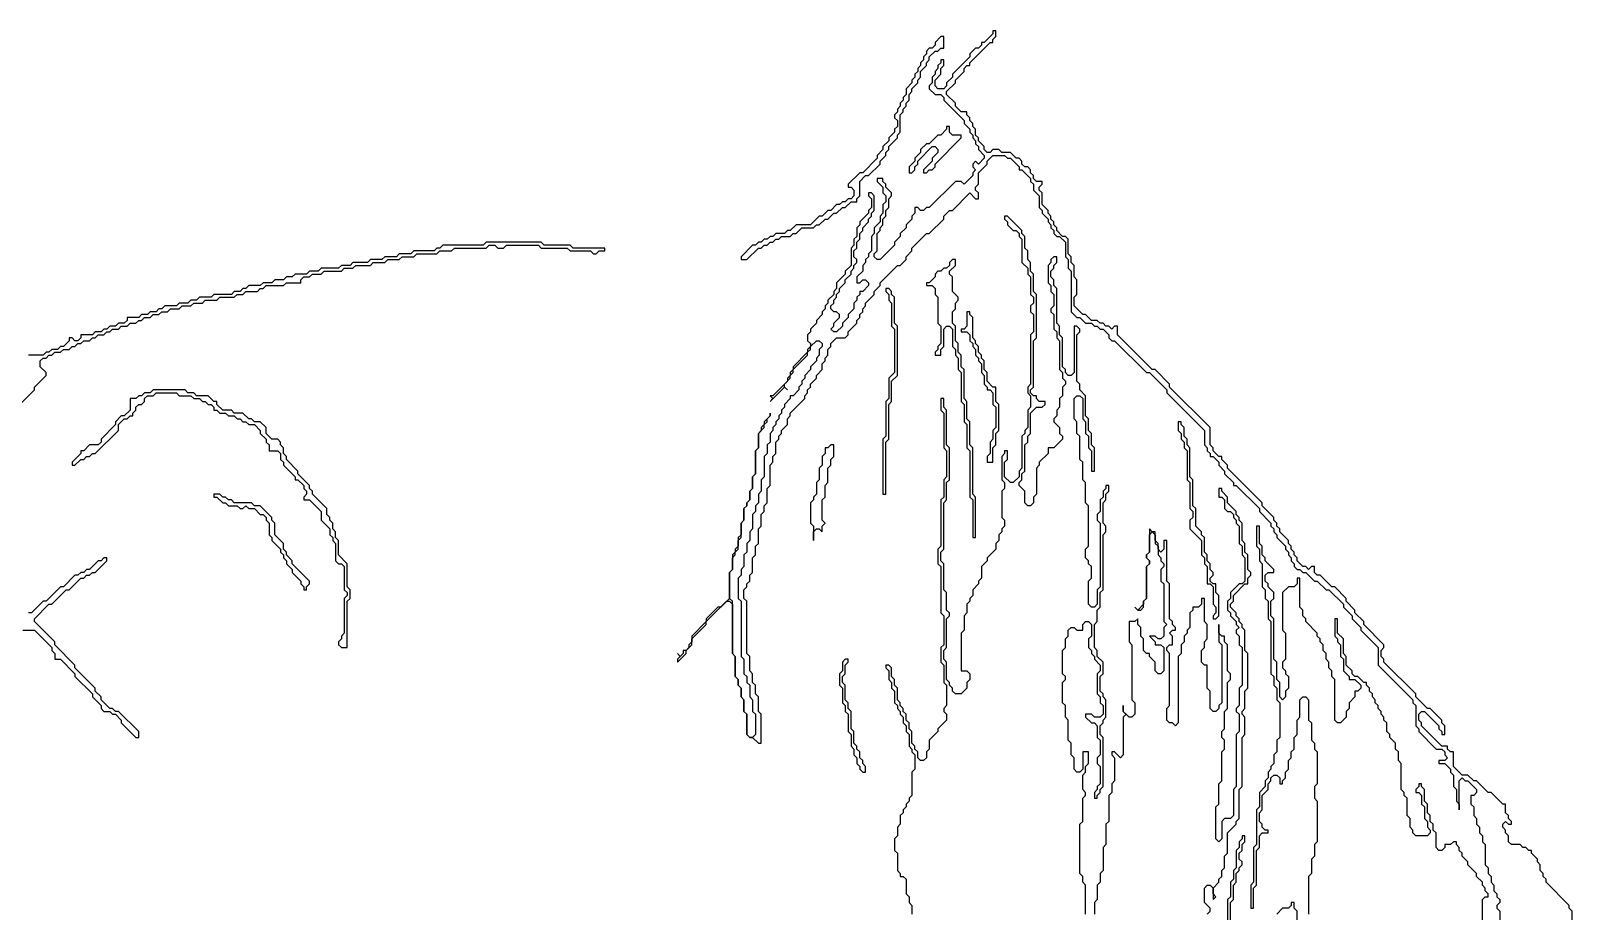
# Model space of a CAD drawing. Header units: metres. Extents: x 0 to 100, y 0 to 128.
# Drawn here: x 56.32 to 69.62, y 103.78 to 111.38 of the extents above; entities that cross this region are included whole.
import ezdxf

# ---------------------------------------------------------------- set-up
doc = ezdxf.new("R2010")
doc.units = ezdxf.units.M

msp = doc.modelspace()

# ---------------------------------------------------------------- linework, layer by layer
for points in [[(69.625, 103.7), (69.625, 103.775), (69.6, 103.8), (69.6, 103.825), (69.4, 104.025), (69.4, 104.05), (69.375, 104.075), (69.375, 104.1), (69.35, 104.125), (69.35, 104.175), (69.325, 104.2), (69.325, 104.225), (69.275, 104.275), (69.275, 104.3), (69.25, 104.3), (69.225, 104.325), (69.2, 104.325), (69.175, 104.35), (69.1, 104.35), (69.075, 104.375), (69.075, 104.425), (69.05, 104.45), (69.05, 104.475), (69.025, 104.5), (69.025, 104.525), (69.05, 104.55), (69.075, 104.525), (69.1, 104.525), (69.1, 104.55), (69.075, 104.575), (69.075, 104.6), (69.05, 104.625), (69.05, 104.7), (69.025, 104.7), (68.925, 104.8), (68.9, 104.8), (68.8, 104.9), (68.775, 104.9), (68.725, 104.95), (68.675, 104.95), (68.6, 105.025), (68.6, 105.15), (68.575, 105.15), (68.55, 105.175), (68.55, 105.2), (68.5, 105.2), (68.325, 105.375), (68.325, 105.4), (68.3, 105.425), (68.3, 105.475), (68.325, 105.5), (68.35, 105.5), (68.475, 105.375), (68.475, 105.35), (68.5, 105.325), (68.5, 105.3), (68.525, 105.3), (68.525, 105.375), (68.5, 105.4), (68.5, 105.425), (68.4, 105.525), (68.375, 105.525), (68.275, 105.625), (68.275, 105.65), (68, 105.925), (68, 105.95), (67.975, 105.975), (67.975, 106.025), (68, 106.05), (68, 106.075), (67.825, 106.25), (67.825, 106.275), (67.75, 106.35), (67.75, 106.375), (67.675, 106.45), (67.675, 106.475), (67.575, 106.575), (67.55, 106.575), (67.45, 106.675), (67.425, 106.675), (67.4, 106.7), (67.4, 106.75), (67.375, 106.75), (67.35, 106.725), (67.325, 106.75), (67.3, 106.75), (67.25, 106.8), (67.25, 106.825), (67.225, 106.85), (67.225, 106.875), (67.2, 106.9), (67.2, 106.925), (67.175, 106.95), (67.175, 106.975), (67.1, 107.05), (67.1, 107.075), (67.075, 107.1), (67.075, 107.125), (67.05, 107.15), (67.05, 107.175), (66.95, 107.275), (66.95, 107.3), (66.65, 107.6), (66.65, 107.625), (66.6, 107.675), (66.6, 107.7), (66.575, 107.7), (66.525, 107.75), (66.525, 107.775), (66.5, 107.8), (66.5, 107.95), (66.15, 108.3), (66.15, 108.325), (66.025, 108.45), (66, 108.45), (65.7, 108.75), (65.7, 108.825), (65.675, 108.825), (65.65, 108.8), (65.625, 108.825), (65.6, 108.825), (65.575, 108.85), (65.55, 108.85), (65.525, 108.875), (65.475, 108.875), (65.425, 108.925), (65.4, 108.925), (65.325, 109), (65.325, 109.075), (65.35, 109.1), (65.35, 109.225), (65.325, 109.25), (65.325, 109.35), (65.3, 109.375), (65.3, 109.425), (65.275, 109.45), (65.275, 109.575), (65.25, 109.6), (65.225, 109.6), (65.175, 109.65), (65.175, 109.675), (65.15, 109.7), (65.15, 109.725), (65.125, 109.75), (65.125, 109.775), (65.1, 109.8), (65.1, 109.825), (65.05, 109.875), (65.05, 109.975), (65.025, 110), (65.025, 110.025), (65.05, 110.05), (65.05, 110.075), (65, 110.075), (64.975, 110.1), (64.975, 110.125), (64.95, 110.15), (64.95, 110.175), (64.925, 110.2), (64.9, 110.2), (64.875, 110.225), (64.875, 110.25), (64.85, 110.275), (64.825, 110.275), (64.775, 110.325), (64.7, 110.325), (64.675, 110.35), (64.625, 110.35), (64.6, 110.325), (64.575, 110.325), (64.55, 110.35), (64.55, 110.375), (64.5, 110.425), (64.5, 110.45), (64.475, 110.475), (64.475, 110.525), (64.45, 110.55), (64.45, 110.575), (64.425, 110.6), (64.425, 110.625), (64.4, 110.65), (64.4, 110.675), (64.35, 110.675), (64.3, 110.725), (64.3, 110.75), (64.225, 110.825), (64.225, 110.85), (64.3, 110.925), (64.3, 110.95), (64.375, 111.025), (64.375, 111.05), (64.4, 111.075), (64.425, 111.075), (64.425, 111.1), (64.6, 111.275), (64.625, 111.275), (64.625, 111.3), (64.65, 111.325), (64.65, 111.375), (64.625, 111.375), (64.625, 111.35), (64.55, 111.275), (64.525, 111.275), (64.525, 111.25), (64.5, 111.225), (64.475, 111.225), (64.425, 111.175), (64.425, 111.15), (64.275, 111), (64.275, 110.975), (64.225, 110.925), (64.225, 110.9), (64.2, 110.875), (64.15, 110.875), (64.125, 110.9), (64.125, 110.95), (64.175, 111), (64.175, 111.05), (64.2, 111.075), (64.2, 111.125), (64.175, 111.125), (64.175, 111.1), (64.15, 111.075), (64.15, 111.05), (64.125, 111.025), (64.125, 111), (64.1, 110.975), (64.1, 110.925), (64.075, 110.9), (64.075, 110.875), (64.125, 110.825), (64.175, 110.825), (64.2, 110.8), (64.2, 110.775), (64.375, 110.6), (64.375, 110.575), (64.425, 110.525), (64.425, 110.5), (64.45, 110.475), (64.45, 110.45), (64.475, 110.425), (64.475, 110.4), (64.5, 110.375), (64.5, 110.35), (64.55, 110.3), (64.55, 110.275), (64.5, 110.225), (64.475, 110.25), (64.45, 110.225), (64.45, 110.2), (64.475, 110.175), (64.45, 110.15), (64.45, 110.125), (64.375, 110.05), (64.35, 110.075), (64.3, 110.075), (64.075, 109.85), (64.05, 109.85), (64.025, 109.825), (64, 109.825), (63.975, 109.85), (63.95, 109.85), (63.95, 109.8), (63.925, 109.775), (63.925, 109.75), (63.875, 109.7), (63.875, 109.675), (63.825, 109.625), (63.825, 109.6), (63.775, 109.55), (63.775, 109.525), (63.65, 109.4), (63.625, 109.4), (63.6, 109.425), (63.6, 109.45), (63.625, 109.475), (63.625, 109.625), (63.65, 109.65), (63.65, 109.675), (63.675, 109.7), (63.675, 109.75), (63.7, 109.775), (63.7, 109.825), (63.725, 109.85), (63.725, 109.925), (63.75, 109.95), (63.75, 109.975), (63.7, 110.025), (63.7, 110.05), (63.675, 110.075), (63.675, 110.1), (63.625, 110.1), (63.625, 110.075), (63.675, 110.025), (63.675, 109.975), (63.7, 109.95), (63.7, 109.9), (63.675, 109.875), (63.675, 109.8), (63.65, 109.775), (63.65, 109.725), (63.6, 109.675), (63.6, 109.625), (63.575, 109.6), (63.575, 109.475), (63.55, 109.45), (63.55, 109.425), (63.525, 109.4), (63.525, 109.375), (63.5, 109.35), (63.5, 109.3), (63.45, 109.25), (63.45, 109.2), (63.475, 109.2), (63.5, 109.225), (63.525, 109.225), (63.55, 109.2), (63.55, 109.175), (63.5, 109.125), (63.475, 109.125), (63.475, 109.1), (63.45, 109.075), (63.45, 109.05), (63.425, 109.025), (63.425, 108.975), (63.375, 108.925), (63.375, 108.9), (63.325, 108.85), (63.325, 108.825), (63.275, 108.775), (63.25, 108.775), (63.225, 108.8), (63.25, 108.825), (63.25, 108.85), (63.3, 108.9), (63.3, 108.925), (63.275, 108.95), (63.25, 108.95), (63.225, 108.975), (63.225, 109), (63.25, 109.025), (63.25, 109.05), (63.275, 109.075), (63.275, 109.1), (63.3, 109.125), (63.3, 109.15), (63.35, 109.2), (63.35, 109.225), (63.4, 109.275), (63.4, 109.3), (63.425, 109.325), (63.425, 109.35), (63.45, 109.375), (63.45, 109.4), (63.425, 109.425), (63.425, 109.475), (63.45, 109.5), (63.45, 109.55), (63.475, 109.575), (63.475, 109.625), (63.5, 109.65), (63.5, 109.675), (63.55, 109.725), (63.55, 109.75), (63.575, 109.775), (63.575, 109.8), (63.6, 109.825), (63.6, 109.95), (63.575, 109.975), (63.55, 109.975), (63.55, 109.95), (63.575, 109.925), (63.575, 109.85), (63.55, 109.825), (63.55, 109.8), (63.475, 109.725), (63.475, 109.7), (63.45, 109.675), (63.45, 109.6), (63.425, 109.575), (63.425, 109.525), (63.4, 109.5), (63.4, 109.35), (63.35, 109.3), (63.35, 109.275), (63.275, 109.2), (63.275, 109.15), (63.25, 109.125), (63.25, 109.1), (63.2, 109.05), (63.2, 109.025), (63.175, 109), (63.175, 108.975), (63.15, 108.95), (63.15, 108.925), (63.1, 108.875), (63.1, 108.85), (63.05, 108.8), (63.05, 108.775), (63.025, 108.75), (63.025, 108.7), (63.05, 108.675), (63.05, 108.65), (63.025, 108.625), (63.025, 108.6), (62.9, 108.475), (62.9, 108.45), (62.875, 108.425), (62.875, 108.4), (62.85, 108.375), (62.85, 108.35), (62.725, 108.225), (62.7, 108.225), (62.725, 108.2), (62.7, 108.175), (62.825, 108.3), (62.85, 108.275), (62.825, 108.3), (62.825, 108.325), (62.875, 108.375), (62.875, 108.4), (62.9, 108.425), (62.9, 108.45), (63.025, 108.575), (63.025, 108.6), (63.05, 108.625), (63.05, 108.65), (63.1, 108.7), (63.125, 108.7), (63.15, 108.675), (63.15, 108.65), (63.125, 108.625), (63.125, 108.575), (63.1, 108.55), (63.1, 108.525), (63.05, 108.475), (63.05, 108.45), (63, 108.4), (63, 108.375), (62.975, 108.35), (62.975, 108.325), (62.95, 108.3), (62.95, 108.275), (62.9, 108.225), (62.875, 108.225), (62.875, 108.2), (62.825, 108.15), (62.825, 108.125), (62.8, 108.1), (62.8, 108.075), (62.775, 108.05), (62.775, 108.025), (62.75, 108), (62.75, 107.975), (62.725, 107.95), (62.725, 107.925), (62.7, 107.9), (62.7, 107.825), (62.675, 107.8), (62.675, 107.725), (62.65, 107.7), (62.65, 107.525), (62.625, 107.5), (62.625, 107.4), (62.6, 107.375), (62.6, 107.3), (62.575, 107.275), (62.575, 107.225), (62.55, 107.2), (62.55, 107.075), (62.525, 107.05), (62.525, 106.975), (62.5, 106.95), (62.5, 106.875), (62.475, 106.85), (62.475, 106.75), (62.45, 106.725), (62.45, 106.675), (62.425, 106.65), (62.425, 106.475), (62.45, 106.45), (62.45, 105.975), (62.475, 105.95), (62.475, 105.825), (62.5, 105.8), (62.5, 105.75), (62.525, 105.725), (62.525, 105.625), (62.55, 105.6), (62.55, 105.5), (62.575, 105.475), (62.575, 105.3), (62.55, 105.275), (62.525, 105.275), (62.5, 105.3), (62.5, 105.475), (62.475, 105.5), (62.475, 105.6), (62.45, 105.625), (62.45, 105.7), (62.425, 105.725), (62.425, 105.775), (62.4, 105.8), (62.4, 105.975), (62.375, 106), (62.375, 106.45), (62.35, 106.475), (62.35, 106.7), (62.375, 106.725), (62.375, 106.825), (62.4, 106.85), (62.4, 106.875), (62.425, 106.9), (62.425, 106.975), (62.45, 107), (62.45, 107.125), (62.475, 107.15), (62.475, 107.25), (62.5, 107.275), (62.5, 107.3), (62.525, 107.325), (62.525, 107.4), (62.55, 107.425), (62.55, 107.525), (62.575, 107.55), (62.575, 107.75), (62.6, 107.775), (62.6, 107.9), (62.65, 107.95), (62.65, 107.975), (62.675, 108), (62.675, 108.025), (62.7, 108.05), (62.7, 108.075), (62.7, 108.05), (62.65, 108), (62.65, 107.975), (62.625, 107.95), (62.625, 107.925), (62.6, 107.9), (62.6, 107.775), (62.575, 107.75), (62.575, 107.55), (62.55, 107.525), (62.55, 107.425), (62.525, 107.4), (62.525, 107.325), (62.5, 107.3), (62.5, 107.275), (62.475, 107.25), (62.475, 107.15), (62.45, 107.125), (62.45, 107.025), (62.425, 107), (62.425, 106.925), (62.4, 106.9), (62.4, 106.875), (62.375, 106.85), (62.375, 106.725), (62.35, 106.7), (62.35, 106.475), (62.275, 106.4), (62.25, 106.4), (62.15, 106.3), (62.15, 106.275), (62.025, 106.15), (62.025, 106.1), (62, 106.075), (62, 106.05), (61.975, 106.025), (61.95, 106.025), (61.95, 106), (61.925, 105.975), (61.9, 106), (61.925, 105.975), (61.9, 105.95), (61.9, 105.925), (61.975, 106), (61.975, 106.025), (62.025, 106.075), (62.025, 106.125), (62.15, 106.25), (62.15, 106.275), (62.325, 106.45), (62.35, 106.45), (62.375, 106.425), (62.375, 106), (62.4, 105.975), (62.4, 105.8), (62.425, 105.775), (62.425, 105.725), (62.45, 105.7), (62.45, 105.625), (62.475, 105.6), (62.475, 105.5), (62.5, 105.475), (62.5, 105.3), (62.525, 105.275), (62.55, 105.275), (62.6, 105.225), (62.625, 105.225), (62.625, 105.475), (62.6, 105.5), (62.6, 105.625), (62.575, 105.65), (62.575, 105.725), (62.55, 105.75), (62.55, 105.825), (62.525, 105.85), (62.525, 105.975), (62.5, 106), (62.5, 106.45), (62.475, 106.475), (62.475, 106.55), (62.5, 106.575), (62.5, 106.6), (62.525, 106.625), (62.525, 106.675), (62.55, 106.7), (62.55, 106.825), (62.575, 106.85), (62.575, 106.925), (62.6, 106.95), (62.6, 107.075), (62.625, 107.1), (62.625, 107.2), (62.65, 107.225), (62.65, 107.275), (62.675, 107.3), (62.675, 107.425), (62.7, 107.45), (62.7, 107.625), (62.725, 107.65), (62.725, 107.7), (62.75, 107.725), (62.75, 107.825), (62.775, 107.85), (62.775, 107.875), (62.8, 107.9), (62.8, 107.925), (62.85, 107.975), (62.85, 108.025), (62.875, 108.05), (62.875, 108.075), (63, 108.2), (63, 108.225), (63.025, 108.25), (63.025, 108.275), (63.05, 108.3), (63.05, 108.325), (63.1, 108.375), (63.1, 108.4), (63.15, 108.45), (63.15, 108.5), (63.175, 108.525), (63.175, 108.55), (63.2, 108.575), (63.2, 108.625), (63.225, 108.65), (63.225, 108.675), (63.275, 108.725), (63.35, 108.725), (63.375, 108.75), (63.375, 108.775), (63.45, 108.85), (63.45, 108.875), (63.475, 108.9), (63.475, 108.925), (63.5, 108.95), (63.5, 108.975), (63.525, 109), (63.525, 109.025), (63.6, 109.1), (63.6, 109.125), (63.65, 109.175), (63.65, 109.2), (63.8, 109.35), (63.825, 109.35), (63.875, 109.4), (63.875, 109.425), (63.925, 109.475), (63.925, 109.5), (64.05, 109.625), (64.075, 109.625), (64.2, 109.75), (64.2, 109.775), (64.25, 109.825), (64.275, 109.825), (64.425, 109.975), (64.475, 109.925), (64.5, 109.925), (64.5, 109.975), (64.475, 110), (64.475, 110.025), (64.5, 110.05), (64.5, 110.15), (64.575, 110.225), (64.575, 110.25), (64.625, 110.3), (64.725, 110.3), (64.75, 110.275), (64.775, 110.275), (64.85, 110.2), (64.85, 110.175), (64.875, 110.175), (64.95, 110.1), (64.95, 110.075), (64.975, 110.05), (64.975, 110), (65.025, 109.95), (65.025, 109.85), (65.05, 109.825), (65.05, 109.8), (65.1, 109.75), (65.1, 109.725), (65.125, 109.7), (65.125, 109.675), (65.15, 109.65), (65.15, 109.625), (65.175, 109.6), (65.2, 109.6), (65.25, 109.55), (65.25, 109.425), (65.275, 109.4), (65.275, 109.325), (65.3, 109.3), (65.3, 108.95), (65.35, 108.9), (65.375, 108.9), (65.425, 108.85), (65.475, 108.85), (65.5, 108.825), (65.525, 108.825), (65.55, 108.8), (65.575, 108.8), (65.625, 108.75), (65.625, 108.725), (65.65, 108.7), (65.675, 108.7), (65.95, 108.425), (65.975, 108.425), (66.125, 108.275), (66.125, 108.25), (66.45, 107.925), (66.45, 107.8), (66.475, 107.775), (66.475, 107.75), (66.5, 107.725), (66.5, 107.7), (66.525, 107.7), (66.575, 107.65), (66.575, 107.625), (66.625, 107.575), (66.625, 107.55), (66.7, 107.475), (66.7, 107.45), (66.725, 107.45), (66.925, 107.25), (66.925, 107.225), (67.025, 107.125), (67.025, 107.1), (67.05, 107.075), (67.05, 107.05), (67.075, 107.025), (67.075, 107), (67.15, 106.925), (67.15, 106.9), (67.175, 106.875), (67.175, 106.85), (67.2, 106.825), (67.2, 106.8), (67.225, 106.775), (67.225, 106.75), (67.25, 106.725), (67.275, 106.725), (67.3, 106.7), (67.325, 106.7), (67.4, 106.625), (67.425, 106.625), (67.5, 106.55), (67.525, 106.55), (67.65, 106.425), (67.65, 106.4), (67.725, 106.325), (67.725, 106.3), (67.8, 106.225), (67.8, 106.2), (67.95, 106.05), (67.95, 105.9), (68.25, 105.6), (68.25, 105.575), (68.275, 105.55), (68.275, 105.375), (68.3, 105.35), (68.3, 105.325), (68.45, 105.175), (68.5, 105.175), (68.525, 105.15), (68.525, 105.125), (68.55, 105.1), (68.525, 105.075), (68.475, 105.075), (68.475, 105.05), (68.525, 105.05), (68.575, 105), (68.575, 104.975), (68.6, 104.95), (68.6, 104.85), (68.625, 104.825), (68.625, 104.725), (68.65, 104.7), (68.65, 104.65), (68.65, 104.9), (68.675, 104.925), (68.7, 104.9), (68.725, 104.9), (68.8, 104.825), (68.8, 104.8), (68.775, 104.775), (68.75, 104.775), (68.75, 104.7), (68.775, 104.675), (68.775, 104.6), (68.8, 104.575), (68.8, 104.525), (68.825, 104.5), (68.825, 104.45), (68.85, 104.425), (68.85, 104.375), (68.875, 104.35), (68.875, 104.175), (68.9, 104.15), (68.9, 104.1), (68.925, 104.075), (68.925, 104.025), (68.95, 104), (68.95, 103.95), (68.975, 103.925), (68.975, 103.9), (69, 103.875), (69, 103.85), (68.975, 103.825), (68.975, 103.8), (69, 103.775), (69, 103.575)], [(65.425, 103.75), (65.425, 104), (65.4, 104.025), (65.4, 104.075), (65.375, 104.1), (65.375, 104.525), (65.4, 104.55), (65.4, 104.75), (65.425, 104.775), (65.425, 104.8), (65.4, 104.825), (65.4, 104.95), (65.425, 104.975), (65.425, 105.025), (65.45, 105.05), (65.45, 105.15), (65.4, 105.15), (65.4, 105), (65.375, 104.975), (65.35, 104.975), (65.325, 105), (65.325, 105.1), (65.3, 105.125), (65.3, 105.225), (65.275, 105.25), (65.275, 105.425), (65.25, 105.45), (65.25, 105.55), (65.225, 105.575), (65.225, 105.75), (65.25, 105.775), (65.25, 105.8), (65.225, 105.825), (65.225, 106.025), (65.25, 106.05), (65.25, 106.125), (65.275, 106.15), (65.275, 106.2), (65.3, 106.225), (65.325, 106.225), (65.35, 106.2), (65.4, 106.2), (65.4, 106.25), (65.425, 106.275), (65.45, 106.275), (65.475, 106.25), (65.475, 106.15), (65.45, 106.125), (65.45, 106.05), (65.475, 106.025), (65.475, 106), (65.5, 105.975), (65.5, 105.95), (65.55, 105.9), (65.55, 105.85), (65.525, 105.825), (65.525, 105.65), (65.55, 105.625), (65.55, 105.575), (65.575, 105.55), (65.575, 105.475), (65.55, 105.45), (65.5, 105.45), (65.475, 105.475), (65.425, 105.475), (65.425, 105.45), (65.475, 105.4), (65.5, 105.4), (65.525, 105.375), (65.525, 105.275), (65.55, 105.25), (65.55, 105.125), (65.525, 105.1), (65.525, 105.05), (65.55, 105.025), (65.55, 104.875), (65.525, 104.85), (65.525, 104.825), (65.5, 104.8), (65.5, 104.75), (65.525, 104.75), (65.525, 104.775), (65.55, 104.8), (65.55, 104.825), (65.575, 104.85), (65.575, 105.275), (65.55, 105.3), (65.55, 105.375), (65.575, 105.4), (65.575, 105.425), (65.6, 105.45), (65.6, 105.6), (65.575, 105.625), (65.575, 105.65), (65.55, 105.675), (65.55, 105.8), (65.575, 105.825), (65.575, 105.925), (65.525, 105.975), (65.525, 106.025), (65.5, 106.05), (65.5, 106.25), (65.525, 106.275), (65.525, 106.375), (65.55, 106.4), (65.55, 106.525), (65.575, 106.55), (65.575, 107.025), (65.6, 107.05), (65.6, 107.1), (65.575, 107.125), (65.575, 107.3), (65.6, 107.325), (65.6, 107.375), (65.625, 107.4), (65.625, 107.45), (65.6, 107.45), (65.6, 107.425), (65.575, 107.4), (65.575, 107.35), (65.55, 107.325), (65.55, 107.225), (65.525, 107.2), (65.525, 107.15), (65.55, 107.125), (65.55, 106.575), (65.525, 106.55), (65.525, 106.425), (65.5, 106.4), (65.475, 106.4), (65.45, 106.425), (65.45, 106.625), (65.475, 106.65), (65.475, 106.75), (65.45, 106.775), (65.45, 106.8), (65.425, 106.825), (65.425, 106.9), (65.45, 106.925), (65.45, 107.275), (65.425, 107.3), (65.425, 107.475), (65.4, 107.5), (65.4, 107.65), (65.375, 107.675), (65.375, 107.875), (65.35, 107.9), (65.35, 108), (65.325, 108.025), (65.325, 108.2), (65.35, 108.225), (65.375, 108.225), (65.4, 108.2), (65.4, 108.025), (65.425, 108), (65.425, 107.9), (65.45, 107.875), (65.45, 107.775), (65.475, 107.75), (65.475, 107.575), (65.5, 107.575), (65.5, 107.775), (65.475, 107.8), (65.475, 107.9), (65.45, 107.925), (65.45, 108.025), (65.425, 108.05), (65.425, 108.225), (65.375, 108.275), (65.375, 108.325), (65.35, 108.35), (65.35, 108.75), (65.375, 108.775), (65.375, 108.8), (65.35, 108.825), (65.325, 108.825), (65.325, 108.425), (65.3, 108.4), (65.275, 108.4), (65.25, 108.425), (65.25, 108.45), (65.225, 108.475), (65.225, 108.725), (65.2, 108.75), (65.2, 108.825), (65.175, 108.85), (65.175, 109.15), (65.15, 109.175), (65.15, 109.225), (65.125, 109.25), (65.125, 109.3), (65.15, 109.325), (65.15, 109.35), (65.175, 109.375), (65.175, 109.425), (65.15, 109.425), (65.125, 109.4), (65.125, 109.375), (65.1, 109.35), (65.1, 109.2), (65.125, 109.175), (65.125, 109.125), (65.15, 109.1), (65.15, 109), (65.125, 108.975), (65.125, 108.95), (65.15, 108.925), (65.15, 108.8), (65.175, 108.775), (65.175, 108.725), (65.2, 108.7), (65.2, 108.45), (65.225, 108.425), (65.225, 108.375), (65.25, 108.35), (65.25, 108.325), (65.225, 108.3), (65.225, 108.225), (65.2, 108.2), (65.2, 108.125), (65.175, 108.1), (65.175, 108.05), (65.15, 108.025), (65.15, 108), (65.2, 107.95), (65.2, 107.9), (65.225, 107.875), (65.225, 107.85), (65.15, 107.775), (65.1, 107.775), (65.1, 107.725), (65.025, 107.65), (65.025, 107.625), (65, 107.6), (65, 107.375), (64.975, 107.35), (64.975, 107.3), (64.95, 107.275), (64.925, 107.275), (64.9, 107.3), (64.9, 107.4), (64.85, 107.45), (64.85, 107.475), (64.875, 107.5), (64.875, 107.55), (64.9, 107.575), (64.9, 107.8), (64.925, 107.825), (64.925, 107.875), (64.95, 107.9), (64.95, 108.075), (65, 108.125), (65.05, 108.125), (65.075, 108.15), (65.075, 108.175), (65.025, 108.175), (65, 108.2), (65, 108.225), (64.975, 108.225), (64.95, 108.25), (64.95, 108.275), (64.975, 108.3), (64.975, 108.7), (65, 108.725), (65, 109.1), (64.975, 109.125), (64.975, 109.275), (64.95, 109.3), (64.95, 109.375), (64.925, 109.4), (64.925, 109.475), (64.9, 109.5), (64.9, 109.6), (64.875, 109.625), (64.875, 109.65), (64.75, 109.775), (64.725, 109.775), (64.725, 109.75), (64.75, 109.725), (64.75, 109.7), (64.8, 109.65), (64.825, 109.65), (64.85, 109.625), (64.85, 109.6), (64.875, 109.575), (64.875, 109.375), (64.925, 109.325), (64.925, 109.275), (64.95, 109.25), (64.95, 109.1), (64.975, 109.075), (64.975, 109.025), (64.95, 109), (64.95, 108.95), (64.975, 108.925), (64.975, 108.775), (64.95, 108.75), (64.95, 108.325), (64.925, 108.3), (64.925, 108.25), (64.95, 108.225), (64.95, 108.125), (64.925, 108.1), (64.925, 107.95), (64.9, 107.925), (64.9, 107.9), (64.875, 107.875), (64.875, 107.6), (64.85, 107.575), (64.85, 107.525), (64.8, 107.475), (64.775, 107.475), (64.725, 107.525), (64.725, 107.65), (64.75, 107.675), (64.75, 107.75), (64.725, 107.75), (64.725, 107.725), (64.7, 107.7), (64.7, 107.5), (64.725, 107.475), (64.725, 107.425), (64.7, 107.4), (64.7, 107.175), (64.725, 107.15), (64.725, 107.1), (64.7, 107.075), (64.7, 107.05), (64.675, 107.025), (64.675, 106.975), (64.65, 106.95), (64.65, 106.9), (64.575, 106.825), (64.575, 106.8), (64.525, 106.75), (64.525, 106.65), (64.5, 106.625), (64.5, 106.6), (64.45, 106.55), (64.45, 106.5), (64.425, 106.475), (64.425, 106.45), (64.4, 106.425), (64.4, 106.35), (64.375, 106.325), (64.375, 106.2), (64.35, 106.175), (64.35, 105.85), (64.4, 105.85), (64.425, 105.825), (64.425, 105.775), (64.4, 105.75), (64.4, 105.7), (64.35, 105.65), (64.3, 105.65), (64.275, 105.675), (64.275, 105.7), (64.25, 105.725), (64.25, 105.75), (64.225, 105.775), (64.225, 105.925), (64.2, 105.95), (64.2, 106.025), (64.225, 106.05), (64.225, 106.3), (64.25, 106.325), (64.25, 106.35), (64.225, 106.375), (64.225, 106.525), (64.2, 106.55), (64.2, 106.775), (64.175, 106.8), (64.175, 106.875), (64.2, 106.9), (64.2, 107.3), (64.225, 107.325), (64.225, 107.475), (64.25, 107.5), (64.25, 107.775), (64.225, 107.8), (64.225, 108.1), (64.2, 108.125), (64.2, 108.2), (64.175, 108.2), (64.175, 108.1), (64.2, 108.075), (64.2, 107.775), (64.225, 107.75), (64.225, 107.525), (64.2, 107.5), (64.2, 107.35), (64.175, 107.325), (64.175, 106.925), (64.15, 106.9), (64.15, 106.775), (64.175, 106.75), (64.175, 106.35), (64.2, 106.325), (64.2, 106.075), (64.175, 106.05), (64.175, 105.925), (64.2, 105.9), (64.2, 105.75), (64.225, 105.725), (64.225, 105.55), (64.2, 105.525), (64.2, 105.5), (64.225, 105.475), (64.225, 105.425), (64.15, 105.35), (64.15, 105.325), (64.075, 105.25), (64.075, 105.175), (64.05, 105.15), (64.05, 105.1), (64.025, 105.075), (64, 105.075), (63.975, 105.1), (63.975, 105.15), (63.95, 105.175), (63.95, 105.2), (63.925, 105.225), (63.925, 105.325), (63.9, 105.35), (63.9, 105.4), (63.875, 105.425), (63.875, 105.475), (63.85, 105.5), (63.85, 105.525), (63.825, 105.55), (63.825, 105.575), (63.8, 105.6), (63.8, 105.7), (63.775, 105.725), (63.775, 105.775), (63.75, 105.8), (63.75, 105.875), (63.725, 105.9), (63.7, 105.9), (63.7, 105.875), (63.725, 105.85), (63.725, 105.775), (63.75, 105.75), (63.75, 105.7), (63.775, 105.675), (63.775, 105.575), (63.8, 105.55), (63.8, 105.525), (63.825, 105.5), (63.825, 105.475), (63.85, 105.45), (63.85, 105.4), (63.875, 105.375), (63.875, 105.325), (63.9, 105.3), (63.9, 105.2), (63.925, 105.175), (63.925, 105.15), (63.95, 105.125), (63.95, 105), (63.925, 104.975), (63.925, 104.775), (63.9, 104.75), (63.9, 104.725), (63.875, 104.7), (63.875, 104.675), (63.85, 104.65), (63.85, 104.625), (63.825, 104.6), (63.825, 104.525), (63.8, 104.5), (63.8, 104.425), (63.775, 104.4), (63.775, 104.3), (63.8, 104.275), (63.8, 104.125), (63.825, 104.1), (63.825, 104.075), (63.85, 104.075), (63.875, 104.05), (63.875, 103.925), (63.9, 103.9), (63.9, 103.85), (63.925, 103.825), (63.925, 103.75)], [(56.175, 108.1), (56.35, 108.275), (56.35, 108.3), (56.45, 108.4), (56.45, 108.425), (56.4, 108.475), (56.4, 108.525), (56.425, 108.55), (56.45, 108.55), (56.475, 108.575), (56.5, 108.575), (56.525, 108.6), (56.575, 108.6), (56.6, 108.625), (56.65, 108.625), (56.675, 108.65), (56.7, 108.65), (56.725, 108.675), (56.75, 108.675), (56.775, 108.7), (56.825, 108.7), (56.85, 108.725), (56.875, 108.725), (56.9, 108.75), (56.95, 108.75), (56.975, 108.775), (57, 108.775), (57.025, 108.8), (57.075, 108.8), (57.1, 108.825), (57.15, 108.825), (57.175, 108.85), (57.225, 108.85), (57.25, 108.875), (57.275, 108.875), (57.3, 108.9), (57.35, 108.9), (57.375, 108.925), (57.425, 108.925), (57.45, 108.95), (57.5, 108.95), (57.525, 108.975), (57.6, 108.975), (57.625, 109), (57.7, 109), (57.725, 109.025), (57.8, 109.025), (57.825, 109.05), (57.925, 109.05), (57.95, 109.075), (58.075, 109.075), (58.1, 109.1), (58.15, 109.1), (58.175, 109.125), (58.275, 109.125), (58.3, 109.15), (58.325, 109.15), (58.35, 109.175), (58.5, 109.175), (58.525, 109.2), (58.65, 109.2), (58.65, 109.225), (58.675, 109.25), (58.725, 109.25), (58.75, 109.275), (58.825, 109.275), (58.85, 109.3), (59, 109.3), (59.025, 109.325), (59.1, 109.325), (59.125, 109.35), (59.25, 109.35), (59.275, 109.375), (59.375, 109.375), (59.4, 109.4), (59.5, 109.4), (59.525, 109.425), (59.625, 109.425), (59.65, 109.45), (59.825, 109.45), (59.85, 109.475), (59.95, 109.475), (59.975, 109.5), (60.25, 109.5), (60.275, 109.525), (60.325, 109.525), (60.35, 109.5), (60.4, 109.5), (60.425, 109.525), (60.7, 109.525), (60.725, 109.5), (60.95, 109.5), (60.975, 109.475), (61.15, 109.475), (61.175, 109.45), (61.2, 109.45), (61.225, 109.475), (61.275, 109.475), (61.275, 109.5), (61, 109.5), (60.975, 109.525), (60.75, 109.525), (60.725, 109.55), (60.25, 109.55), (60.225, 109.525), (59.875, 109.525), (59.85, 109.5), (59.825, 109.5), (59.8, 109.475), (59.625, 109.475), (59.6, 109.45), (59.5, 109.45), (59.475, 109.425), (59.375, 109.425), (59.35, 109.4), (59.25, 109.4), (59.225, 109.375), (59.1, 109.375), (59.075, 109.35), (59, 109.35), (58.975, 109.325), (58.825, 109.325), (58.8, 109.3), (58.725, 109.3), (58.7, 109.275), (58.6, 109.275), (58.575, 109.25), (58.525, 109.25), (58.5, 109.225), (58.425, 109.225), (58.4, 109.2), (58.325, 109.2), (58.3, 109.175), (58.2, 109.175), (58.175, 109.15), (58.15, 109.15), (58.125, 109.125), (58.075, 109.125), (58.05, 109.1), (57.9, 109.1), (57.875, 109.075), (57.775, 109.075), (57.75, 109.05), (57.7, 109.05), (57.675, 109.025), (57.6, 109.025), (57.575, 109), (57.475, 109), (57.45, 108.975), (57.425, 108.975), (57.4, 108.95), (57.35, 108.95), (57.325, 108.925), (57.275, 108.925), (57.25, 108.9), (57.15, 108.9), (57.15, 108.875), (57.125, 108.85), (57.075, 108.85), (57.05, 108.825), (57, 108.825), (56.975, 108.8), (56.95, 108.8), (56.925, 108.775), (56.875, 108.775), (56.85, 108.75), (56.75, 108.75), (56.75, 108.725), (56.725, 108.7), (56.7, 108.7), (56.675, 108.725), (56.65, 108.725), (56.65, 108.7), (56.6, 108.65), (56.575, 108.65), (56.55, 108.625), (56.5, 108.625), (56.475, 108.6), (56.45, 108.6), (56.425, 108.575), (56.3, 108.575)], [(66.475, 103.75), (66.5, 103.775), (66.5, 103.8), (66.45, 103.85), (66.45, 103.975), (66.475, 104), (66.5, 104), (66.525, 103.975), (66.525, 103.875), (66.55, 103.9), (66.525, 103.925), (66.525, 103.975), (66.575, 104.025), (66.575, 104.05), (66.6, 104.075), (66.6, 104.125), (66.625, 104.15), (66.625, 104.25), (66.65, 104.275), (66.65, 104.45), (66.725, 104.525), (66.725, 104.55), (66.75, 104.575), (66.75, 104.825), (66.775, 104.85), (66.775, 105.275), (66.8, 105.3), (66.8, 105.45), (66.775, 105.475), (66.775, 105.5), (66.8, 105.525), (66.8, 105.675), (66.825, 105.7), (66.825, 106), (66.8, 106.025), (66.8, 106.2), (66.775, 106.225), (66.775, 106.25), (66.75, 106.275), (66.75, 106.3), (66.725, 106.325), (66.725, 106.35), (66.675, 106.4), (66.675, 106.425), (66.7, 106.45), (66.7, 106.5), (66.8, 106.6), (66.825, 106.6), (66.825, 106.65), (66.85, 106.675), (66.85, 106.7), (66.825, 106.725), (66.825, 106.85), (66.8, 106.875), (66.8, 106.95), (66.775, 106.975), (66.775, 107.125), (66.75, 107.15), (66.75, 107.175), (66.725, 107.2), (66.725, 107.225), (66.65, 107.3), (66.65, 107.35), (66.6, 107.4), (66.6, 107.425), (66.575, 107.425), (66.575, 107.35), (66.6, 107.35), (66.625, 107.325), (66.625, 107.25), (66.65, 107.225), (66.675, 107.225), (66.7, 107.2), (66.7, 107.175), (66.725, 107.15), (66.725, 107.125), (66.75, 107.1), (66.75, 106.95), (66.775, 106.925), (66.775, 106.85), (66.8, 106.825), (66.8, 106.625), (66.775, 106.6), (66.75, 106.6), (66.675, 106.525), (66.675, 106.475), (66.65, 106.45), (66.65, 106.375), (66.675, 106.35), (66.675, 106.325), (66.725, 106.275), (66.725, 106.25), (66.75, 106.225), (66.725, 106.2), (66.725, 106.175), (66.75, 106.15), (66.75, 106.075), (66.775, 106.05), (66.775, 105.725), (66.75, 105.7), (66.75, 105.55), (66.725, 105.525), (66.725, 105.5), (66.75, 105.475), (66.75, 105.325), (66.725, 105.3), (66.725, 104.85), (66.7, 104.825), (66.7, 104.6), (66.675, 104.575), (66.625, 104.575), (66.6, 104.55), (66.6, 104.4), (66.575, 104.375), (66.55, 104.4), (66.55, 104.675), (66.575, 104.7), (66.575, 104.875), (66.6, 104.9), (66.6, 105.15), (66.625, 105.175), (66.625, 105.25), (66.6, 105.275), (66.6, 105.325), (66.625, 105.35), (66.625, 105.5), (66.65, 105.525), (66.65, 105.75), (66.675, 105.775), (66.675, 105.825), (66.65, 105.85), (66.65, 106.075), (66.625, 106.1), (66.625, 106.15), (66.6, 106.15), (66.575, 106.175), (66.575, 106.25), (66.575, 106.1), (66.6, 106.075), (66.6, 105.575), (66.575, 105.55), (66.575, 105.525), (66.55, 105.5), (66.525, 105.5), (66.5, 105.525), (66.5, 105.675), (66.475, 105.7), (66.475, 105.9), (66.45, 105.9), (66.425, 105.925), (66.425, 106.025), (66.45, 106.05), (66.45, 106.1), (66.475, 106.125), (66.475, 106.25), (66.45, 106.275), (66.45, 106.475), (66.425, 106.475), (66.425, 106.425), (66.4, 106.4), (66.35, 106.4), (66.35, 106.375), (66.325, 106.35), (66.325, 106.225), (66.3, 106.2), (66.3, 106.175), (66.275, 106.15), (66.275, 106.1), (66.25, 106.075), (66.25, 106), (66.225, 105.975), (66.225, 105.4), (66.2, 105.375), (66.175, 105.4), (66.15, 105.4), (66.125, 105.425), (66.125, 105.525), (66.15, 105.55), (66.15, 106), (66.125, 106.025), (66.125, 106.05), (66.15, 106.075), (66.175, 106.075), (66.175, 106.15), (66.15, 106.175), (66.175, 106.2), (66.2, 106.2), (66.2, 106.225), (66.175, 106.25), (66.175, 106.275), (66.15, 106.3), (66.15, 106.6), (66.125, 106.625), (66.125, 106.975), (66.1, 106.975), (66.1, 106.9), (66.075, 106.875), (66.05, 106.9), (66.05, 106.95), (66.025, 106.975), (66.025, 107.05), (66, 107.05), (65.975, 107.075), (65.975, 106.875), (65.95, 106.85), (65.95, 106.825), (65.975, 106.8), (65.975, 106.775), (65.95, 106.75), (65.95, 106.475), (65.925, 106.45), (65.925, 106.425), (65.875, 106.375), (65.85, 106.4), (65.875, 106.375), (65.9, 106.375), (65.925, 106.4), (65.925, 106.45), (65.95, 106.475), (65.95, 106.75), (65.975, 106.775), (65.975, 106.8), (65.95, 106.825), (65.95, 106.85), (65.975, 106.875), (65.975, 107.025), (66, 107.05), (66.025, 107.025), (66.025, 106.95), (66.05, 106.925), (66.05, 106.85), (66.075, 106.825), (66.075, 106.8), (66.1, 106.775), (66.1, 106.75), (66.075, 106.725), (66.075, 106.625), (66.1, 106.6), (66.1, 106.275), (66.125, 106.25), (66.1, 106.225), (66.1, 106.15), (66.075, 106.125), (66.05, 106.125), (66.025, 106.15), (65.975, 106.15), (66.025, 106.1), (66.025, 106.075), (66.075, 106.075), (66.1, 106.05), (66.1, 105.85), (66.075, 105.825), (66.05, 105.825), (66.025, 105.85), (66.025, 105.925), (65.975, 105.975), (65.975, 106), (65.95, 106), (65.925, 106.025), (65.925, 106.125), (65.9, 106.15), (65.9, 106.225), (65.875, 106.25), (65.875, 106.3), (65.85, 106.275), (65.8, 106.275), (65.8, 106.1), (65.825, 106.075), (65.825, 105.6), (65.85, 105.575), (65.85, 105.475), (65.825, 105.45), (65.8, 105.45), (65.75, 105.5), (65.75, 105.55), (65.75, 105.5), (65.775, 105.475), (65.75, 105.45), (65.75, 105.125), (65.725, 105.1), (65.675, 105.15), (65.65, 105.15), (65.65, 105.125), (65.675, 105.1), (65.675, 104.9), (65.65, 104.875), (65.65, 104.8), (65.625, 104.775), (65.625, 104.55), (65.6, 104.525), (65.6, 104.35), (65.575, 104.325), (65.575, 104.125), (65.55, 104.1), (65.55, 104.025), (65.525, 104), (65.525, 103.875), (65.5, 103.85), (65.5, 103.75)], [(68.85, 103.675), (68.85, 103.875), (68.875, 103.9), (68.9, 103.9), (68.9, 103.925), (68.875, 103.95), (68.875, 103.975), (68.85, 104), (68.85, 104.025), (68.8, 104.075), (68.8, 104.1), (68.725, 104.175), (68.725, 104.2), (68.675, 104.25), (68.675, 104.275), (68.65, 104.3), (68.65, 104.325), (68.625, 104.35), (68.625, 104.375), (68.6, 104.375), (68.575, 104.35), (68.525, 104.35), (68.525, 104.325), (68.5, 104.3), (68.475, 104.3), (68.45, 104.325), (68.45, 104.45), (68.425, 104.475), (68.425, 104.525), (68.4, 104.55), (68.4, 104.6), (68.375, 104.625), (68.375, 104.7), (68.35, 104.725), (68.35, 104.825), (68.325, 104.85), (68.325, 104.875), (68.3, 104.875), (68.3, 104.85), (68.275, 104.825), (68.275, 104.8), (68.3, 104.8), (68.325, 104.775), (68.325, 104.7), (68.35, 104.675), (68.35, 104.575), (68.375, 104.55), (68.375, 104.5), (68.4, 104.475), (68.4, 104.45), (68.375, 104.425), (68.275, 104.425), (68.25, 104.45), (68.25, 104.475), (68.225, 104.5), (68.225, 104.575), (68.2, 104.6), (68.2, 104.75), (68.175, 104.775), (68.175, 104.8), (68.15, 104.825), (68.15, 105.05), (68.125, 105.075), (68.125, 105.15), (68.1, 105.175), (68.1, 105.225), (68.05, 105.275), (68.05, 105.3), (68.025, 105.325), (68.025, 105.4), (68, 105.425), (68, 105.45), (67.975, 105.475), (67.975, 105.5), (67.95, 105.525), (67.95, 105.55), (67.925, 105.575), (67.925, 105.6), (67.9, 105.625), (67.9, 105.65), (67.875, 105.675), (67.875, 105.7), (67.85, 105.725), (67.85, 105.75), (67.825, 105.75), (67.775, 105.8), (67.75, 105.8), (67.725, 105.825), (67.725, 105.85), (67.675, 105.9), (67.675, 105.975), (67.65, 106), (67.65, 106.125), (67.6, 106.175), (67.6, 106.3), (67.575, 106.3), (67.575, 106.15), (67.6, 106.125), (67.6, 106.1), (67.625, 106.075), (67.625, 105.975), (67.65, 105.95), (67.65, 105.85), (67.7, 105.8), (67.7, 105.775), (67.75, 105.775), (67.8, 105.725), (67.8, 105.7), (67.775, 105.675), (67.75, 105.675), (67.75, 105.625), (67.7, 105.575), (67.7, 105.525), (67.675, 105.5), (67.675, 105.45), (67.625, 105.4), (67.6, 105.4), (67.575, 105.425), (67.575, 105.775), (67.55, 105.8), (67.55, 105.85), (67.525, 105.875), (67.525, 105.925), (67.5, 105.95), (67.5, 106), (67.475, 106.025), (67.475, 106.075), (67.45, 106.1), (67.45, 106.125), (67.425, 106.15), (67.425, 106.175), (67.325, 106.275), (67.325, 106.3), (67.3, 106.325), (67.3, 106.375), (67.275, 106.4), (67.275, 106.65), (67.25, 106.65), (67.25, 106.6), (67.225, 106.575), (67.175, 106.575), (67.125, 106.525), (67.125, 106.2), (67.15, 106.175), (67.15, 105.95), (67.125, 105.925), (67.125, 105.875), (67.15, 105.85), (67.15, 105.825), (67.175, 105.8), (67.175, 105.7), (67.15, 105.675), (67.15, 105.625), (67.125, 105.6), (67.1, 105.625), (67.1, 105.75), (67.075, 105.775), (67.075, 105.925), (67.05, 105.95), (67.05, 106.3), (67.025, 106.325), (67.025, 106.45), (67.05, 106.475), (67.05, 106.525), (67, 106.575), (67, 106.6), (66.975, 106.625), (66.975, 106.675), (67, 106.7), (67.05, 106.7), (67.05, 106.725), (66.975, 106.8), (66.975, 106.825), (66.95, 106.85), (66.95, 106.925), (66.925, 106.95), (66.925, 107.1), (66.9, 107.1), (66.9, 106.925), (66.925, 106.9), (66.925, 106.8), (66.95, 106.775), (66.95, 106.575), (66.975, 106.55), (66.975, 106.475), (67, 106.45), (67, 106.3), (67.025, 106.275), (67.025, 105.825), (67.05, 105.8), (67.05, 105.725), (67.075, 105.7), (67.075, 105.6), (67.1, 105.575), (67.1, 105.275), (67.075, 105.25), (67.075, 105.15), (67.05, 105.125), (67.05, 105.05), (67.025, 105.025), (67.025, 105), (67, 104.975), (67, 104.925), (66.975, 104.9), (66.975, 104.85), (66.925, 104.8), (66.925, 104.675), (66.9, 104.65), (66.9, 104.35), (66.875, 104.325), (66.875, 104.025), (66.85, 104), (66.85, 103.8), (66.875, 103.8), (66.875, 103.975), (66.9, 104), (66.9, 104.3), (66.925, 104.325), (66.925, 104.425), (66.95, 104.45), (67, 104.45), (67, 104.475), (66.975, 104.475), (66.95, 104.5), (66.95, 104.525), (66.925, 104.55), (66.925, 104.625), (66.95, 104.65), (66.95, 104.775), (67, 104.825), (67, 104.875), (67.025, 104.9), (67.025, 104.925), (67.05, 104.95), (67.075, 104.95), (67.1, 104.925), (67.1, 104.875), (67.125, 104.875), (67.125, 104.9), (67.15, 104.925), (67.15, 104.975), (67.175, 105), (67.175, 105.075), (67.2, 105.1), (67.2, 105.15), (67.225, 105.175), (67.225, 105.275), (67.25, 105.3), (67.25, 105.425), (67.275, 105.45), (67.275, 105.6), (67.3, 105.625), (67.325, 105.625), (67.35, 105.6), (67.35, 105.425), (67.375, 105.4), (67.375, 105.25), (67.4, 105.225), (67.4, 105.175), (67.425, 105.15), (67.425, 104.875), (67.4, 104.85), (67.4, 104.75), (67.425, 104.725), (67.425, 104.375), (67.4, 104.35), (67.4, 104.25), (67.375, 104.225), (67.375, 104.1), (67.35, 104.075), (67.35, 103.75)], [(56.25, 106.2), (56.35, 106.2), (56.5, 106.05), (56.5, 106.025), (56.525, 106), (56.525, 105.95), (56.575, 105.95), (56.7, 105.825), (56.7, 105.8), (56.85, 105.65), (56.85, 105.625), (56.925, 105.55), (56.925, 105.525), (56.95, 105.5), (57, 105.5), (57.025, 105.475), (57.05, 105.475), (57.1, 105.425), (57.1, 105.4), (57.225, 105.275), (57.25, 105.275), (57.25, 105.325), (57.075, 105.5), (57.05, 105.5), (57.025, 105.525), (57, 105.525), (56.925, 105.6), (56.925, 105.625), (56.875, 105.675), (56.875, 105.7), (56.7, 105.875), (56.7, 105.9), (56.525, 106.075), (56.525, 106.1), (56.35, 106.275), (56.35, 106.3), (56.475, 106.425), (56.5, 106.425), (56.625, 106.55), (56.65, 106.55), (56.75, 106.65), (56.775, 106.65), (56.8, 106.675), (56.825, 106.675), (56.85, 106.7), (56.875, 106.7), (56.975, 106.8), (56.975, 106.825), (56.95, 106.825), (56.925, 106.8), (56.9, 106.8), (56.825, 106.725), (56.8, 106.725), (56.775, 106.7), (56.75, 106.7), (56.725, 106.675), (56.7, 106.675), (56.6, 106.575), (56.575, 106.575), (56.45, 106.45), (56.425, 106.45), (56.325, 106.35), (56.3, 106.35)], [(66.675, 103.675), (66.675, 103.85), (66.7, 103.875), (66.7, 104), (66.725, 104.025), (66.725, 104.1), (66.75, 104.125), (66.75, 104.15), (66.775, 104.175), (66.775, 104.2), (66.75, 104.225), (66.75, 104.275), (66.775, 104.3), (66.775, 104.35), (66.8, 104.375), (66.8, 104.425), (66.775, 104.425), (66.775, 104.4), (66.75, 104.375), (66.75, 104.325), (66.725, 104.3), (66.725, 104.15), (66.7, 104.125), (66.7, 104.05), (66.675, 104.025), (66.675, 103.9), (66.65, 103.875), (66.65, 103.7)], [(67.25, 103.7), (67.25, 103.775), (67.225, 103.8), (67.225, 103.85), (67.2, 103.85), (67.2, 103.825), (67.175, 103.8), (67.125, 103.8), (67.075, 103.75)]]:
    msp.add_lwpolyline(points)
for points in [[(64.175, 111.325), (64.125, 111.275), (64.125, 111.25), (64.1, 111.225), (64.075, 111.225), (64.05, 111.2), (64.05, 111.175), (64.025, 111.15), (64.025, 111.125), (64, 111.1), (64, 111.075), (63.975, 111.05), (63.975, 111.025), (63.95, 111), (63.95, 110.975), (63.925, 110.95), (63.925, 110.925), (63.875, 110.875), (63.875, 110.825), (63.85, 110.8), (63.85, 110.775), (63.825, 110.75), (63.825, 110.725), (63.8, 110.7), (63.8, 110.675), (63.775, 110.65), (63.775, 110.625), (63.8, 110.6), (63.8, 110.55), (63.775, 110.525), (63.775, 110.5), (63.725, 110.45), (63.725, 110.425), (63.675, 110.375), (63.675, 110.35), (63.625, 110.3), (63.625, 110.275), (63.5, 110.15), (63.475, 110.15), (63.375, 110.05), (63.375, 110.025), (63.4, 110.025), (63.425, 110), (63.425, 109.95), (63.4, 109.925), (63.375, 109.925), (63.35, 109.9), (63.325, 109.9), (63.3, 109.875), (63.275, 109.875), (63.225, 109.825), (63.2, 109.825), (63.15, 109.775), (63.125, 109.775), (63.05, 109.7), (62.925, 109.7), (62.875, 109.65), (62.85, 109.65), (62.825, 109.625), (62.75, 109.625), (62.725, 109.6), (62.7, 109.6), (62.675, 109.575), (62.65, 109.575), (62.625, 109.55), (62.6, 109.55), (62.575, 109.525), (62.55, 109.525), (62.45, 109.425), (62.45, 109.4), (62.5, 109.4), (62.6, 109.5), (62.625, 109.5), (62.65, 109.525), (62.675, 109.525), (62.7, 109.55), (62.725, 109.55), (62.75, 109.575), (62.775, 109.575), (62.8, 109.6), (62.875, 109.6), (62.9, 109.625), (62.925, 109.625), (62.975, 109.675), (63.075, 109.675), (63.1, 109.7), (63.125, 109.7), (63.175, 109.75), (63.2, 109.75), (63.25, 109.8), (63.275, 109.8), (63.325, 109.85), (63.35, 109.85), (63.4, 109.9), (63.45, 109.9), (63.45, 109.925), (63.475, 109.95), (63.475, 110.075), (63.525, 110.125), (63.55, 110.125), (63.65, 110.225), (63.65, 110.25), (63.7, 110.3), (63.7, 110.325), (63.725, 110.35), (63.725, 110.375), (63.8, 110.45), (63.8, 110.475), (63.825, 110.5), (63.825, 110.65), (63.85, 110.675), (63.85, 110.7), (63.875, 110.725), (63.875, 110.75), (63.9, 110.775), (63.9, 110.825), (63.925, 110.85), (63.925, 110.875), (63.975, 110.925), (63.975, 110.95), (64, 110.975), (64, 111.025), (64.05, 111.075), (64.05, 111.1), (64.075, 111.125), (64.075, 111.15), (64.125, 111.2), (64.15, 111.2), (64.175, 111.225), (64.2, 111.225), (64.2, 111.325)], [(64.225, 110.55), (64.225, 110.525), (64.175, 110.475), (64.15, 110.475), (64.075, 110.4), (64.05, 110.4), (64, 110.35), (64, 110.325), (63.95, 110.275), (63.95, 110.25), (63.9, 110.2), (63.9, 110.15), (63.925, 110.15), (63.95, 110.175), (63.95, 110.2), (63.975, 110.225), (63.975, 110.25), (64.1, 110.375), (64.125, 110.375), (64.15, 110.35), (64.15, 110.325), (64.1, 110.275), (64.1, 110.25), (64.025, 110.175), (64.025, 110.15), (64.05, 110.15), (64.075, 110.175), (64.1, 110.175), (64.125, 110.2), (64.125, 110.225), (64.35, 110.45), (64.35, 110.475), (64.275, 110.475), (64.25, 110.5), (64.25, 110.55)], [(64.275, 109.4), (64.25, 109.375), (64.25, 109.35), (64.225, 109.325), (64.2, 109.325), (64.175, 109.3), (64.15, 109.3), (64.125, 109.275), (64.125, 109.25), (64.075, 109.2), (64.05, 109.2), (64.05, 109.175), (64.1, 109.175), (64.125, 109.15), (64.125, 109.1), (64.15, 109.075), (64.15, 108.85), (64.175, 108.825), (64.175, 108.675), (64.15, 108.65), (64.15, 108.625), (64.125, 108.6), (64.125, 108.575), (64.175, 108.575), (64.175, 108.625), (64.2, 108.65), (64.2, 108.8), (64.225, 108.825), (64.25, 108.825), (64.275, 108.8), (64.275, 108.65), (64.3, 108.625), (64.3, 108.575), (64.325, 108.55), (64.325, 108.45), (64.35, 108.425), (64.35, 108.175), (64.375, 108.15), (64.375, 108), (64.4, 107.975), (64.4, 107.775), (64.425, 107.75), (64.425, 107.35), (64.45, 107.325), (64.45, 107), (64.475, 107), (64.475, 107.35), (64.45, 107.375), (64.45, 107.775), (64.425, 107.8), (64.425, 108), (64.4, 108.025), (64.4, 108.175), (64.375, 108.2), (64.375, 108.45), (64.35, 108.475), (64.35, 108.575), (64.325, 108.6), (64.325, 108.675), (64.3, 108.7), (64.3, 108.825), (64.275, 108.85), (64.275, 108.95), (64.3, 108.975), (64.3, 109.025), (64.325, 109.05), (64.325, 109.075), (64.275, 109.125), (64.275, 109.25), (64.25, 109.275), (64.25, 109.3), (64.3, 109.35), (64.3, 109.4)], [(63.7, 109.15), (63.7, 109.125), (63.725, 109.1), (63.725, 109.05), (63.75, 109.025), (63.75, 108.825), (63.775, 108.8), (63.775, 108.425), (63.725, 108.375), (63.725, 108.2), (63.7, 108.175), (63.7, 107.875), (63.675, 107.85), (63.675, 107.375), (63.7, 107.375), (63.7, 107.825), (63.725, 107.85), (63.725, 108.15), (63.75, 108.175), (63.75, 108.35), (63.8, 108.4), (63.8, 108.825), (63.775, 108.85), (63.775, 109.075), (63.75, 109.1), (63.75, 109.125), (63.725, 109.15)], [(64.4, 108.95), (64.4, 108.825), (64.375, 108.8), (64.35, 108.8), (64.35, 108.775), (64.4, 108.775), (64.425, 108.75), (64.425, 108.7), (64.45, 108.675), (64.45, 108.65), (64.475, 108.625), (64.475, 108.575), (64.5, 108.55), (64.5, 108.525), (64.525, 108.5), (64.525, 108.425), (64.55, 108.4), (64.55, 108.325), (64.575, 108.3), (64.575, 108.275), (64.6, 108.275), (64.625, 108.25), (64.625, 108.15), (64.65, 108.125), (64.65, 107.95), (64.625, 107.925), (64.625, 107.85), (64.6, 107.825), (64.6, 107.725), (64.575, 107.7), (64.575, 107.65), (64.625, 107.65), (64.625, 107.775), (64.65, 107.8), (64.65, 107.9), (64.675, 107.925), (64.675, 108.15), (64.65, 108.175), (64.65, 108.3), (64.625, 108.3), (64.575, 108.35), (64.575, 108.425), (64.55, 108.45), (64.55, 108.525), (64.525, 108.55), (64.525, 108.575), (64.5, 108.6), (64.5, 108.65), (64.475, 108.675), (64.475, 108.7), (64.45, 108.725), (64.45, 108.9), (64.425, 108.925), (64.425, 108.95)], [(57.375, 108.275), (57.35, 108.25), (57.3, 108.25), (57.275, 108.225), (57.25, 108.225), (57.225, 108.2), (57.175, 108.2), (57.175, 108.1), (57.125, 108.05), (57.1, 108.05), (57.05, 108), (57.05, 107.975), (56.925, 107.85), (56.925, 107.825), (56.9, 107.8), (56.825, 107.8), (56.775, 107.75), (56.75, 107.75), (56.75, 107.725), (56.675, 107.65), (56.675, 107.625), (56.7, 107.625), (56.75, 107.675), (56.775, 107.675), (56.8, 107.7), (56.825, 107.7), (56.85, 107.725), (56.875, 107.725), (57.075, 107.925), (57.075, 107.975), (57.125, 108.025), (57.15, 108.025), (57.175, 108.05), (57.2, 108.05), (57.2, 108.075), (57.225, 108.1), (57.225, 108.125), (57.25, 108.15), (57.275, 108.15), (57.3, 108.175), (57.3, 108.2), (57.325, 108.225), (57.375, 108.225), (57.4, 108.25), (57.575, 108.25), (57.6, 108.225), (57.7, 108.225), (57.725, 108.2), (57.775, 108.2), (57.8, 108.175), (57.825, 108.175), (57.85, 108.15), (57.875, 108.15), (57.9, 108.125), (57.9, 108.1), (57.925, 108.1), (57.95, 108.075), (58, 108.075), (58.025, 108.05), (58.075, 108.05), (58.1, 108.025), (58.125, 108.025), (58.15, 108), (58.175, 108), (58.2, 107.975), (58.25, 107.975), (58.3, 107.925), (58.3, 107.9), (58.35, 107.85), (58.35, 107.825), (58.375, 107.8), (58.375, 107.75), (58.45, 107.75), (58.475, 107.725), (58.475, 107.675), (58.5, 107.65), (58.5, 107.625), (58.6, 107.525), (58.6, 107.5), (58.625, 107.5), (58.675, 107.45), (58.675, 107.425), (58.7, 107.4), (58.7, 107.375), (58.675, 107.35), (58.675, 107.325), (58.725, 107.325), (58.825, 107.225), (58.825, 107.15), (58.9, 107.075), (58.9, 107.025), (58.925, 107), (58.925, 106.975), (58.95, 106.95), (58.95, 106.8), (58.975, 106.775), (59, 106.775), (59.025, 106.75), (59.025, 106.55), (59.05, 106.525), (59.05, 106.5), (59.025, 106.475), (59.025, 106.175), (59, 106.15), (59, 106.125), (58.975, 106.1), (58.975, 106.075), (59, 106.05), (59.05, 106.05), (59.05, 106.45), (59.075, 106.475), (59.075, 106.55), (59.05, 106.575), (59.05, 106.775), (58.975, 106.85), (58.975, 106.975), (58.95, 107), (58.95, 107.05), (58.925, 107.075), (58.925, 107.125), (58.9, 107.15), (58.9, 107.175), (58.875, 107.2), (58.875, 107.25), (58.75, 107.375), (58.75, 107.4), (58.725, 107.425), (58.725, 107.45), (58.625, 107.55), (58.625, 107.575), (58.525, 107.675), (58.525, 107.7), (58.5, 107.725), (58.5, 107.775), (58.475, 107.8), (58.475, 107.825), (58.45, 107.85), (58.4, 107.85), (58.35, 107.9), (58.35, 107.95), (58.3, 108), (58.25, 108), (58.225, 108.025), (58.2, 108.025), (58.15, 108.075), (58.075, 108.075), (58.05, 108.1), (57.975, 108.1), (57.925, 108.15), (57.925, 108.175), (57.9, 108.175), (57.85, 108.225), (57.75, 108.225), (57.725, 108.25), (57.675, 108.25), (57.65, 108.275)], [(66.225, 108), (66.225, 107.925), (66.25, 107.9), (66.25, 107.85), (66.275, 107.825), (66.275, 107.775), (66.3, 107.75), (66.3, 107.5), (66.325, 107.475), (66.325, 107.25), (66.35, 107.225), (66.35, 107.175), (66.325, 107.15), (66.325, 107.075), (66.425, 106.975), (66.425, 106.85), (66.45, 106.825), (66.45, 106.775), (66.475, 106.75), (66.475, 106.6), (66.5, 106.6), (66.525, 106.575), (66.525, 106.425), (66.55, 106.4), (66.55, 106.35), (66.525, 106.325), (66.525, 106.3), (66.55, 106.3), (66.575, 106.325), (66.575, 106.5), (66.55, 106.525), (66.55, 106.6), (66.525, 106.6), (66.5, 106.625), (66.5, 106.65), (66.525, 106.675), (66.525, 106.7), (66.5, 106.725), (66.5, 106.775), (66.475, 106.8), (66.475, 106.85), (66.45, 106.875), (66.45, 107), (66.425, 107.025), (66.425, 107.05), (66.375, 107.1), (66.375, 107.25), (66.35, 107.275), (66.35, 107.5), (66.325, 107.525), (66.325, 107.775), (66.3, 107.8), (66.3, 107.85), (66.275, 107.875), (66.275, 107.95), (66.25, 107.975), (66.25, 108)], [(63.225, 107.8), (63.2, 107.775), (63.175, 107.775), (63.175, 107.725), (63.15, 107.7), (63.15, 107.625), (63.125, 107.6), (63.125, 107.5), (63.1, 107.475), (63.1, 107.375), (63.075, 107.35), (63.075, 107.325), (63.05, 107.3), (63.05, 107.125), (63.075, 107.1), (63.075, 106.975), (63.075, 107.05), (63.1, 107.075), (63.125, 107.075), (63.15, 107.05), (63.15, 107.1), (63.175, 107.125), (63.15, 107.15), (63.15, 107.325), (63.175, 107.35), (63.175, 107.45), (63.2, 107.475), (63.2, 107.6), (63.225, 107.625), (63.225, 107.675), (63.25, 107.7), (63.25, 107.8)], [(57.9, 107.375), (57.9, 107.35), (57.925, 107.35), (57.975, 107.3), (58, 107.3), (58.025, 107.275), (58.1, 107.275), (58.125, 107.25), (58.15, 107.25), (58.175, 107.275), (58.2, 107.25), (58.25, 107.25), (58.3, 107.2), (58.325, 107.2), (58.35, 107.175), (58.35, 107.15), (58.375, 107.125), (58.375, 107.025), (58.4, 107), (58.4, 106.975), (58.475, 106.9), (58.475, 106.875), (58.5, 106.85), (58.5, 106.825), (58.525, 106.8), (58.525, 106.775), (58.575, 106.725), (58.575, 106.7), (58.65, 106.625), (58.65, 106.6), (58.675, 106.575), (58.675, 106.55), (58.7, 106.55), (58.7, 106.575), (58.725, 106.6), (58.725, 106.625), (58.575, 106.775), (58.575, 106.8), (58.525, 106.85), (58.525, 106.875), (58.5, 106.9), (58.5, 106.95), (58.425, 107.025), (58.425, 107.125), (58.4, 107.15), (58.4, 107.175), (58.3, 107.275), (58.25, 107.275), (58.225, 107.3), (58.075, 107.3), (58.05, 107.325), (58.025, 107.325), (58, 107.35), (57.975, 107.35), (57.95, 107.375)], [(63.35, 105.95), (63.325, 105.925), (63.325, 105.85), (63.3, 105.825), (63.3, 105.725), (63.325, 105.7), (63.325, 105.575), (63.35, 105.55), (63.35, 105.5), (63.375, 105.475), (63.375, 105.325), (63.4, 105.3), (63.4, 105.2), (63.425, 105.175), (63.425, 105.125), (63.45, 105.1), (63.45, 105.05), (63.475, 105.025), (63.475, 105), (63.5, 104.975), (63.525, 104.975), (63.525, 105.025), (63.5, 105.05), (63.5, 105.075), (63.475, 105.1), (63.475, 105.15), (63.45, 105.175), (63.45, 105.2), (63.425, 105.225), (63.425, 105.325), (63.4, 105.35), (63.4, 105.5), (63.375, 105.525), (63.375, 105.575), (63.35, 105.6), (63.35, 105.725), (63.325, 105.75), (63.325, 105.8), (63.35, 105.825), (63.35, 105.9), (63.375, 105.925), (63.375, 105.95)]]:
    msp.add_lwpolyline(points, close=True)

doc.saveas('drawing.dxf')
